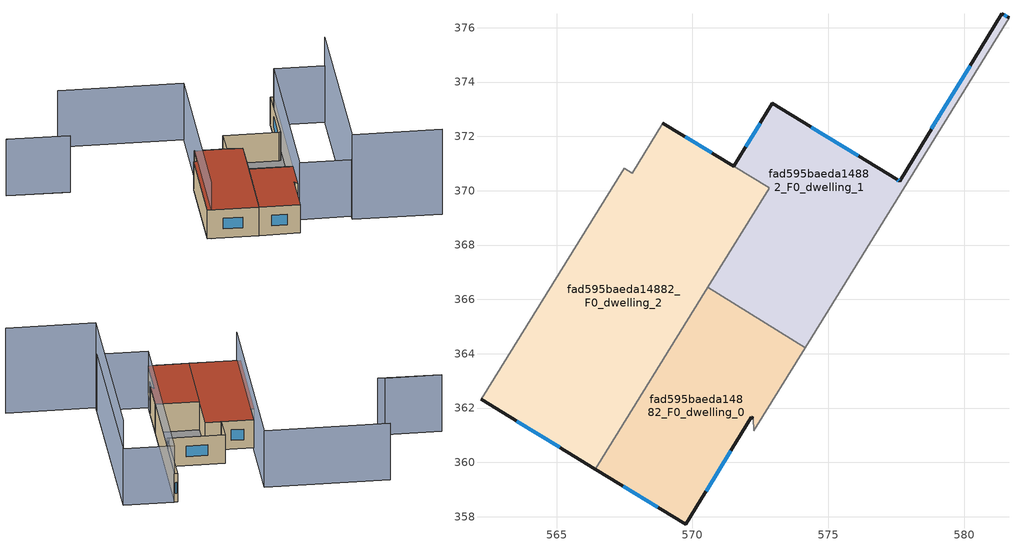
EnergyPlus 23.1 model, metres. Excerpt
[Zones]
fad595baeda14882_F0_dwelling_0
 floor ground (EU_floor_Construction): 574.15,364.23 572.26,361.17 572.24,361.62 572.17,361.67 569.76,357.72 566.43,359.75 570.56,366.45 z0
 wall outside (EU_wall_Construction): 566.43,359.75 569.76,357.72 572.17,361.67 572.24,361.62 z0:3
 wall adiabatic (EU_wall_Construction): 572.24,361.62 572.26,361.17 574.15,364.23 z0:3
 wall to fad595baeda14882_F0_dwelling_1 (EU_wall_Construction): 574.15,364.23 570.56,366.45 z0:3
 wall to fad595baeda14882_F0_dwelling_2 (EU_wall_Construction): 570.56,366.45 566.43,359.75 z0:3
 window (EU_Window_Construction): 570.51,358.95 571.42,360.43 / 567.46,359.12 568.72,358.35 z0.93:2.07
 roof outside (EU_roof_Construction): 572.26,361.17 574.15,364.23 570.56,366.45 566.43,359.75 569.76,357.72 572.17,361.67 572.24,361.62 z3
fad595baeda14882_F0_dwelling_1
 floor ground (EU_floor_Construction): 581.65,376.36 574.15,364.23 570.56,366.45 572.83,370.1 571.64,370.83 571.53,370.89 572.95,373.21 577.52,370.42 577.62,370.36 581.4,376.52 z0
 wall outside (EU_wall_Construction): 581.65,376.36 581.4,376.52 577.62,370.36 577.52,370.42 572.95,373.21 571.53,370.89 z0:3
 wall adiabatic (EU_wall_Construction): 574.15,364.23 581.65,376.36 z0:3
 wall to fad595baeda14882_F0_dwelling_2 (EU_wall_Construction): 571.53,370.89 572.83,370.1 / 572.82,370.1 570.56,366.45 z0:3
 window (EU_Window_Construction): 581.57,376.41 581.48,376.47 / 572.51,372.49 571.97,371.62 / 576.1,371.29 574.37,372.34 / 577.59,370.37 577.55,370.4 / 580.22,374.6 578.8,372.28 z0.93:2.07
fad595baeda14882_F0_dwelling_2
 floor ground (EU_floor_Construction): 571.53,370.9 572.82,370.1 566.42,359.75 562.22,362.33 567.48,370.83 567.79,370.65 568.92,372.49 z0
 wall outside (EU_wall_Construction): 562.22,362.33 566.43,359.75 / 571.53,370.9 568.92,372.49 z0:3
 wall adiabatic (EU_wall_Construction): 568.92,372.49 567.79,370.65 567.48,370.83 562.22,362.33 z0:3
 window (EU_Window_Construction): 563.53,361.52 565.11,360.56 / 570.71,371.39 569.73,372 z0.93:2.07
 roof outside (EU_roof_Construction): 566.43,359.75 572.82,370.1 571.64,370.83 568.92,372.49 567.79,370.65 567.48,370.83 562.22,362.33 z3
shading: 558.18,377.81 553,381.02 / 553,381.02 557.59,378.18 / 563.04,385.66 573.19,379.38 / 573.19,379.38 562.52,362.14 / 585.8,373.8 575.6,357.31 / 575.6,357.31 571.46,359.88 / 571.46,359.88 581.65,376.36 / 581.65,376.36 585.8,373.8 z0:6; 582.53,352.29 575.28,356.78 / 575.28,356.78 585.8,373.8 z0:9
[Building]
EU S2 Campaign: North Axis=0; Terrain=City; Solar Distribution=FullExterior
[Site:Location]
Montreal-Trudeau.Intl.AP: Latitude=45.4667; Longitude=-73.75; Time Zone=-5; Elevation=36
[SizingPeriod:WeatherFileDays]
AnnualSizingPeriod: Begin Month=1; Begin Day of Month=1; End Month=12; End Day of Month=31; Day of Week for Start Day=Monday; Use Weather File Daylight Saving Period=No; Use Weather File Rain and Snow Indicators=No
[MATERIAL]
EU_InternalMass_Material: Roughness=MediumRough; Thickness=0.1; Conductivity=1; Density=1800; Specific Heat=900; Thermal Absorptance=0.9; Solar Absorptance=0.7; Visible Absorptance=0.7
[MATERIAL:NOMASS] Roughness=MediumRough; Thermal Absorptance=0.9; Solar Absorptance=0.7; Visible Absorptance=0.7
Name | Thermal Resistance
EU_wall_NoMass; EU_floor_NoMass | 1.36485
EU_roof_NoMass | 2.55992
[WINDOWMATERIAL:SIMPLEGLAZINGSYSTEM]
EU_Window_SimpleGlazing: UFactor=3.92339; Solar Heat Gain Coefficient=0.8; Visible Transmittance=0.8
[CONSTRUCTION]
EU_wall_Construction: EU_wall_NoMass
EU_roof_Construction: EU_roof_NoMass
EU_floor_Construction: EU_floor_NoMass
EU_Window_Construction: EU_Window_SimpleGlazing
EU_InternalMass_Construction: EU_InternalMass_Material
[ZONE] Type=1; Multiplier=1; Ceiling Height=autocalculate; Floor Area=autocalculate; Part of Total Floor Area=Yes
Name | Volume
fad595baeda14882_F0_dwelling_0 | 95.0361
fad595baeda14882_F0_dwelling_1 | 107.498
fad595baeda14882_F0_dwelling_2 | 177.606
[INTERNALMASS] Construction=EU_InternalMass_Construction
Name | Zone or ZoneList | Surface Area
fad595baeda14882_F0_dwelling_0_EU_InternalMass | fad595baeda14882_F0_dwelling_0 | 31.6785
fad595baeda14882_F0_dwelling_1_EU_InternalMass | fad595baeda14882_F0_dwelling_1 | 35.8315
fad595baeda14882_F0_dwelling_2_EU_InternalMass | fad595baeda14882_F0_dwelling_2 | 59.2053
[OTHEREQUIPMENT] Fuel Type=Electricity; Design Level Calculation Method=Watts/Area; Power per Zone Floor Area=1; Fraction Latent=0; Fraction Radiant=0; Fraction Lost=0; Carbon Dioxide Generation Rate=0; EndUse Subcategory=EU_Step8_InternalGains
Name | Zone or ZoneList or Space or SpaceList | Schedule
EU_Step8_InternalGain_fad595baeda14882_F0_dwelling_0_f000 | fad595baeda14882_F0_dwelling_0 | EU_Step8_GainSchedule_fad595baeda14882_F0_dwelling_0_f000
EU_Step8_InternalGain_fad595baeda14882_F0_dwelling_1_f000 | fad595baeda14882_F0_dwelling_1 | EU_Step8_GainSchedule_fad595baeda14882_F0_dwelling_1_f000
EU_Step8_InternalGain_fad595baeda14882_F0_dwelling_2_f000 | fad595baeda14882_F0_dwelling_2 | EU_Step8_GainSchedule_fad595baeda14882_F0_dwelling_2_f000
[ZONEVENTILATION:DESIGNFLOWRATE] Schedule=EU_AlwaysOn; Design Flow Rate Calculation Method=AirChanges/Hour; Air Changes per Hour=0.860309; Ventilation Type=Natural; Fan Pressure Rise=0; Fan Total Efficiency=1; Constant Term Coefficient=1; Temperature Term Coefficient=0; Velocity Term Coefficient=0; Velocity Squared Term Coefficient=0; Minimum Indoor Temperature=-100; Maximum Indoor Temperature=100; Delta Temperature=-100; Minimum Outdoor Temperature=-100; Maximum Outdoor Temperature=100; Maximum Wind Speed=40
Name | Zone or ZoneList or Space or SpaceList
EU_ConstantAir_fad595baeda14882_F0_dwelling_0 | fad595baeda14882_F0_dwelling_0
EU_ConstantAir_fad595baeda14882_F0_dwelling_1 | fad595baeda14882_F0_dwelling_1
EU_ConstantAir_fad595baeda14882_F0_dwelling_2 | fad595baeda14882_F0_dwelling_2
[HVACTEMPLATE:THERMOSTAT] Constant Heating Setpoint=20; Constant Cooling Setpoint=50
EU_HeatOnly_fad595baeda14882_F0_dwelling_0; EU_HeatOnly_fad595baeda14882_F0_dwelling_1; EU_HeatOnly_fad595baeda14882_F0_dwelling_2
[HVACTEMPLATE:ZONE:IDEALLOADSAIRSYSTEM] System Availability Schedule=EU_AlwaysOn; Maximum Heating Supply Air Temperature=50; Minimum Cooling Supply Air Temperature=13; Maximum Heating Supply Air Humidity Ratio=0.0156; Minimum Cooling Supply Air Humidity Ratio=0.0077; Heating Limit=NoLimit; Cooling Limit=NoLimit; Heating Availability Schedule=EU_AlwaysOn; Cooling Availability Schedule=EU_CoolingOff; Dehumidification Control Type=ConstantSensibleHeatRatio; Cooling Sensible Heat Ratio=0.7; Dehumidification Setpoint=60; Humidification Control Type=None; Humidification Setpoint=30; Outdoor Air Method=None; Outdoor Air Flow Rate per Person=0.00944; Outdoor Air Flow Rate per Zone Floor Area=0; Outdoor Air Flow Rate per Zone=0; Demand Controlled Ventilation Type=None; Outdoor Air Economizer Type=NoEconomizer; Heat Recovery Type=None; Sensible Heat Recovery Effectiveness=0.7; Latent Heat Recovery Effectiveness=0.65
Name | Template Thermostat
fad595baeda14882_F0_dwelling_0 | EU_HeatOnly_fad595baeda14882_F0_dwelling_0
fad595baeda14882_F0_dwelling_1 | EU_HeatOnly_fad595baeda14882_F0_dwelling_1
fad595baeda14882_F0_dwelling_2 | EU_HeatOnly_fad595baeda14882_F0_dwelling_2
[SIZING:ZONE] Zone Cooling Design Supply Air Temperature Input Method=SupplyAirTemperature; Zone Cooling Design Supply Air Temperature=13; Zone Heating Design Supply Air Temperature Input Method=SupplyAirTemperature; Zone Heating Design Supply Air Temperature=50; Zone Cooling Design Supply Air Humidity Ratio=0.008; Zone Heating Design Supply Air Humidity Ratio=0.008; Cooling Design Air Flow Method=DesignDay; Cooling Design Air Flow Rate=0; Cooling Minimum Air Flow per Zone Floor Area=0.000762; Cooling Minimum Air Flow=0; Cooling Minimum Air Flow Fraction=0.2; Heating Design Air Flow Method=DesignDay; Heating Design Air Flow Rate=0; Heating Maximum Air Flow per Zone Floor Area=0.002032; Heating Maximum Air Flow=0.141576; Heating Maximum Air Flow Fraction=0.3; Account for Dedicated Outdoor Air System=No; Dedicated Outdoor Air System Control Strategy=NeutralSupplyAir; Dedicated Outdoor Air Low Setpoint Temperature for Design=autosize; Dedicated Outdoor Air High Setpoint Temperature for Design=autosize; Zone Load Sizing Method=Sensible Load Only No Latent Load; Zone Latent Cooling Design Supply Air Humidity Ratio Input Method=HumidityRatioDifference; Zone Cooling Design Supply Air Humidity Ratio Difference=0.005; Zone Latent Heating Design Supply Air Humidity Ratio Input Method=HumidityRatioDifference; Zone Humidification Design Supply Air Humidity Ratio Difference=0.005
fad595baeda14882_F0_dwelling_0; fad595baeda14882_F0_dwelling_1; fad595baeda14882_F0_dwelling_2
[SCHEDULE:CONSTANT]
Name | Hourly Value
EU_AlwaysOn | 1
EU_CoolingOff | 0
[SCHEDULE:FILE] Column Number=1; Rows to Skip at Top=0; Number of Hours of Data=8760; Column Separator=Comma; Interpolate to Timestep=No; Minutes per Item=60; Adjust Schedule for Daylight Savings=Yes
Name | File
EU_Step8_GainSchedule_fad595baeda14882_F0_dwelling_0_f000 | ../../schedules/fad595baeda14882/fad595baeda14882_F0_dwelling_0_f000_gain.csv
EU_Step8_GainSchedule_fad595baeda14882_F0_dwelling_1_f000 | ../../schedules/fad595baeda14882/fad595baeda14882_F0_dwelling_1_f000_gain.csv
EU_Step8_GainSchedule_fad595baeda14882_F0_dwelling_2_f000 | ../../schedules/fad595baeda14882/fad595baeda14882_F0_dwelling_2_f000_gain.csv
